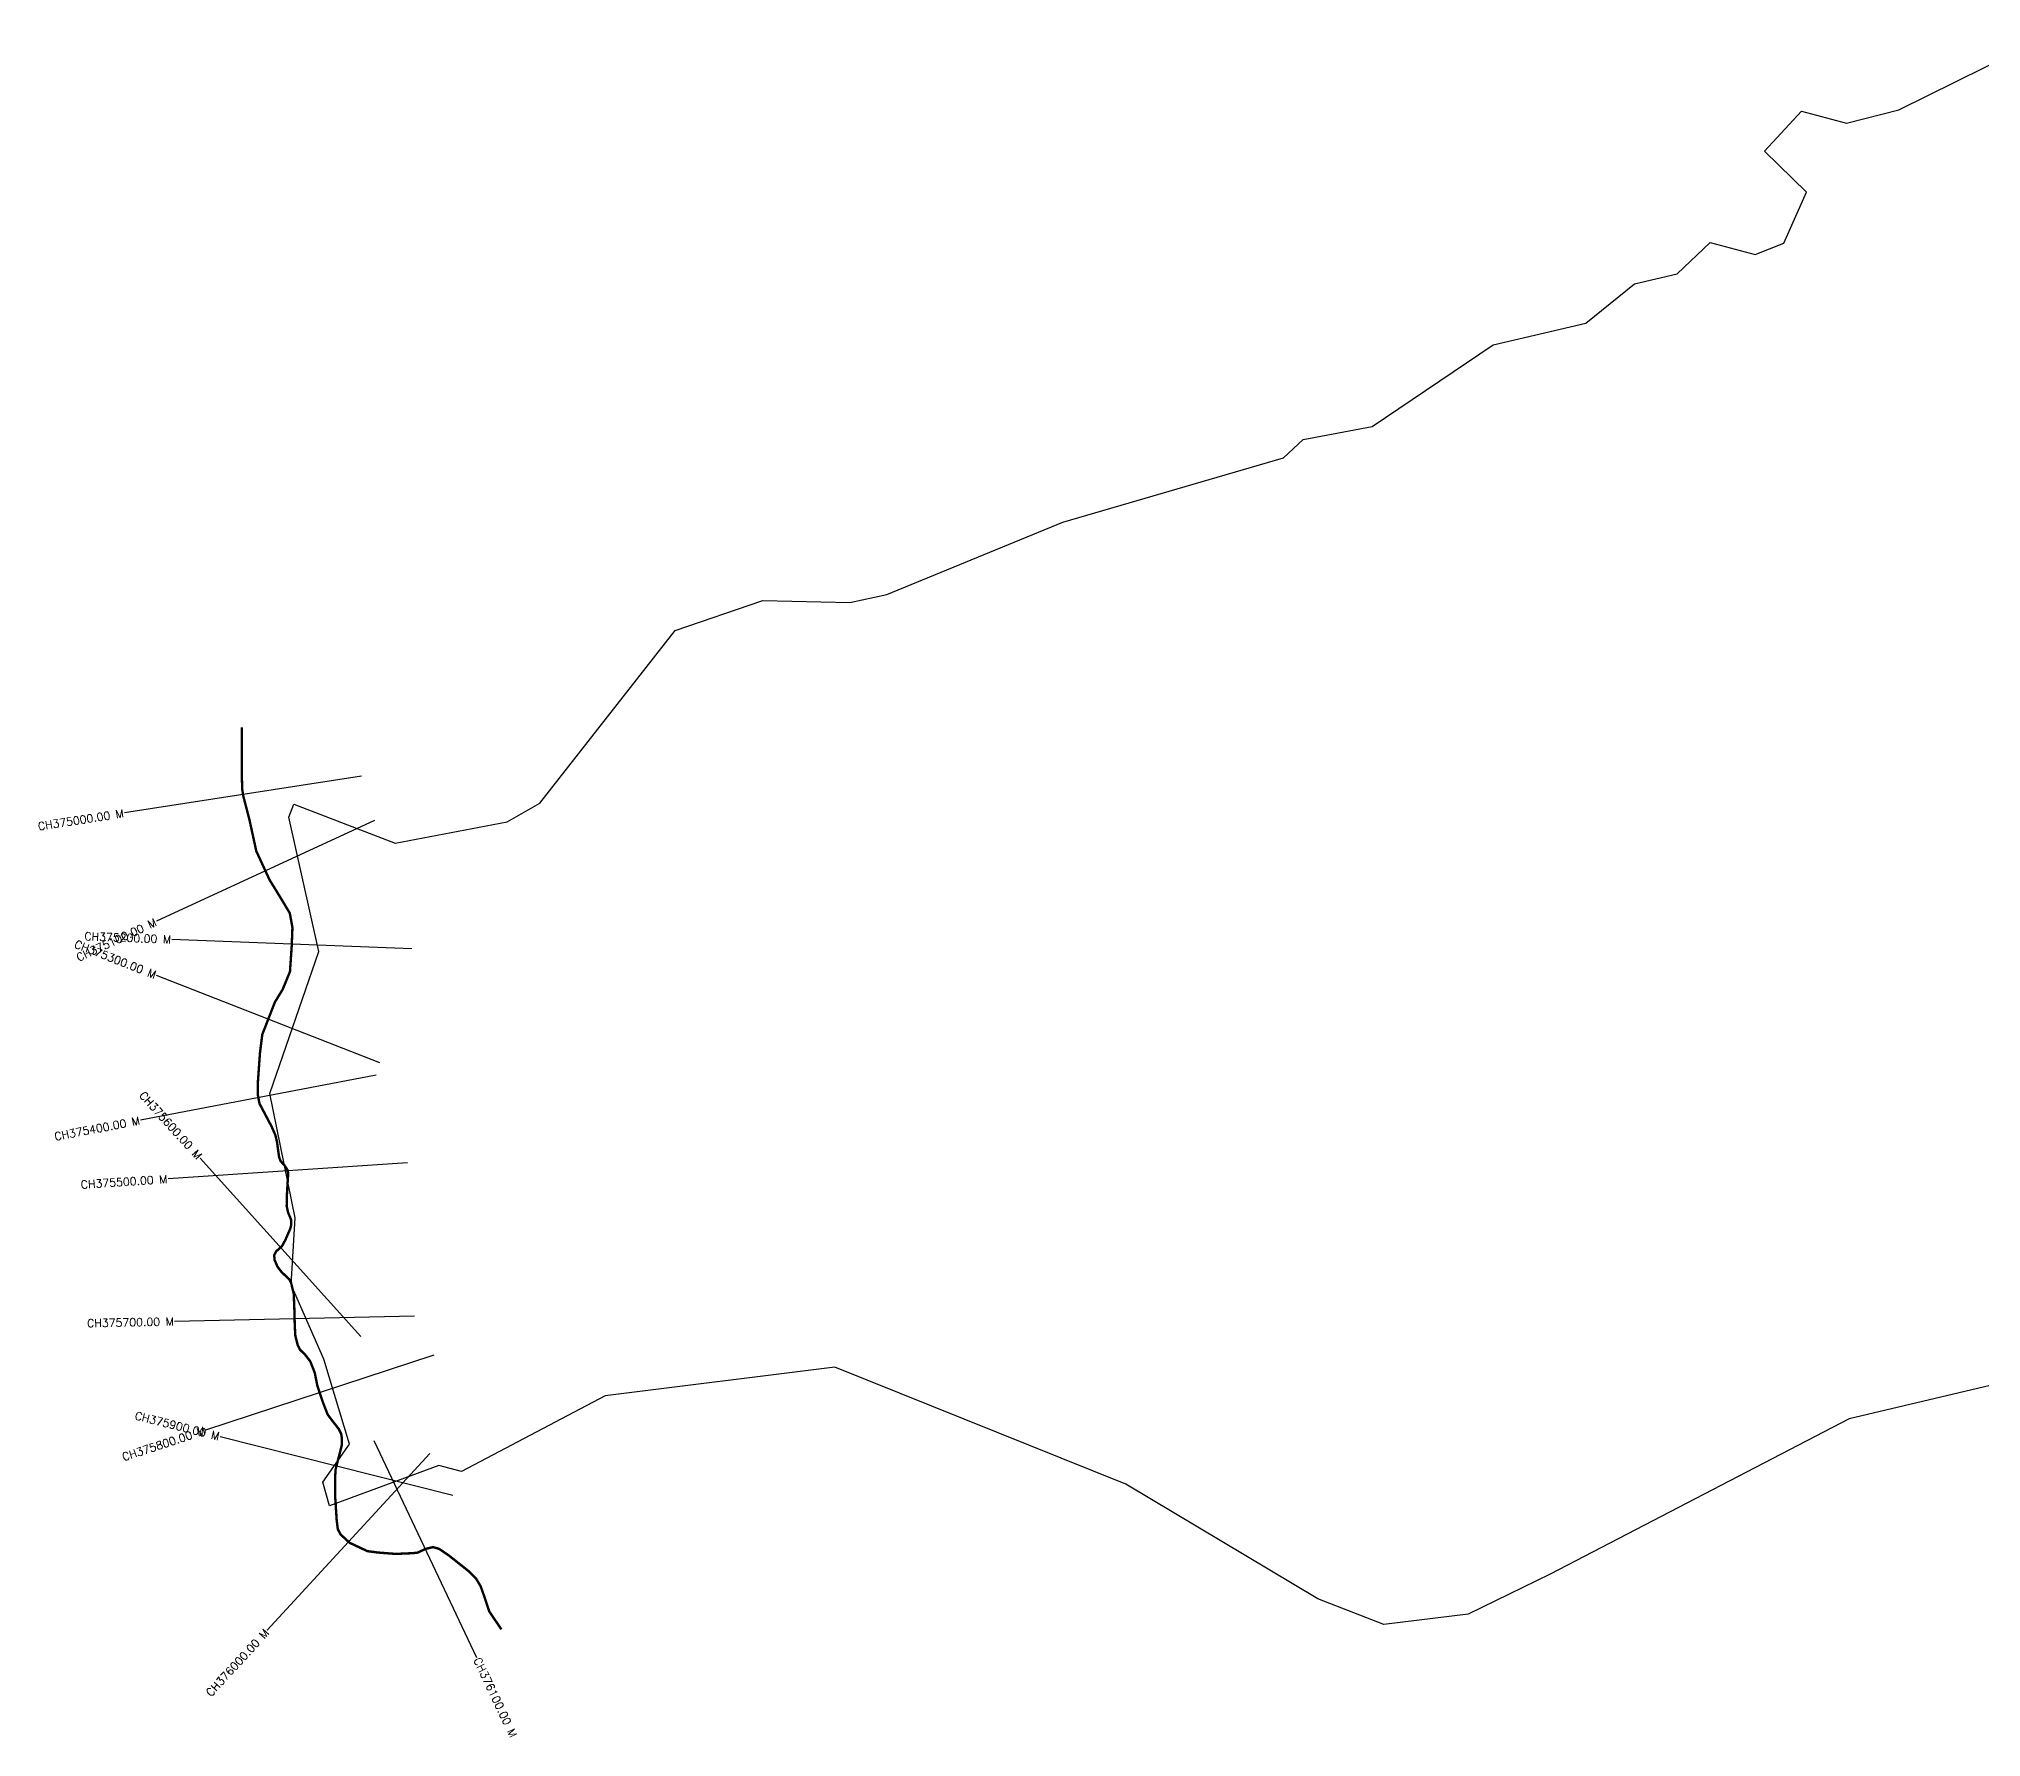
# Model space of a CAD drawing. Header units: metres. Extents: x 301240 to 306417, y 1961132 to 1964183.
# Drawn here: x 301240 to 303668, y 1961132 to 1963255 of the extents above; entities that cross this region are included whole.
import ezdxf
from ezdxf.enums import TextEntityAlignment as Align

# ---------------------------------------------------------------- set-up
doc = ezdxf.new("R2010")
doc.units = ezdxf.units.M
doc.header["$MEASUREMENT"] = 0
for name, color, linetype in [('CS', 134, 'Continuous'), ('CSMark', 6, 'Continuous'), ('NATURALLY PROTECTED', 3, 'Continuous')]:
    doc.layers.add(name, color=color, linetype=linetype)
doc.styles.get("Standard").update_dxf_attribs({"font": 'simplex.shx'})

msp = doc.modelspace()

# ---------------------------------------------------------------- linework, layer by layer
at = {"color": 3, "flags": 128}
msp.add_lwpolyline([(303914.9, 1961627.8), (303502.8, 1961530), (303128.9, 1961335.9), (303026.5, 1961285.9), (302920.9, 1961273.1), (302838.4, 1961305.1), (302598.4, 1961448.3), (302234.7, 1961594.8), (301947.7, 1961558.9), (301768, 1961464.4), (301739.9, 1961471.7), (301603.1, 1961421.3), (301594.5, 1961451.1), (301628.1, 1961498.5), (301596, 1961604.7), (301555.3, 1961697.6), (301560, 1961781.2), (301528.5, 1961936.9), (301589.9, 1962114.1), (301552.3, 1962282.3), (301558.5, 1962298.3), (301685.3, 1962249.5), (301825, 1962276.3), (301865.9, 1962299.8), (302035.1, 1962515.6), (302144.8, 1962552.8), (302253.5, 1962550.4), (302299.7, 1962560.3), (302519.7, 1962650.8), (302795.6, 1962731.2), (302819.9, 1962754.1), (302906.2, 1962770.3), (303057.7, 1962872.5), (303173.6, 1962899.5), (303234.4, 1962948.9), (303287.5, 1962961.4), (303328.8, 1963000.5), (303385.1, 1962985.4), (303420.8, 1962999.5), (303449.3, 1963063.4), (303396.8, 1963114.4), (303443.2, 1963164.4), (303499.4, 1963149.7), (303564.5, 1963166.4), (303744.1, 1963255)], dxfattribs=at)
at = {"layer": 'CS'}
for p, q in [((301643.2, 1962333.5), (301346.8, 1962287.4)), ((301659.1, 1962277.8), (301386.8, 1962152)), ((301705.8, 1962117.7), (301406, 1962129.2)), ((301666.1, 1961974.9), (301386.8, 1962084.3)), ((301661.5, 1961959.5), (301366.8, 1961903.3)), ((301700.6, 1961850.2), (301401.3, 1961830)), ((301642.4, 1961633.1), (301441.4, 1961855.8)), ((301709.4, 1961658.3), (301409.4, 1961651.9)), ((301733.3, 1961609.7), (301448.2, 1961516.1)), ((301757.1, 1961434.3), (301466.3, 1961507.7)), ((301728.3, 1961487), (301525.3, 1961266.1)), ((301658.6, 1961503), (301786.8, 1961231.8))]:
    msp.add_line(p, q, dxfattribs=at)
at = {"layer": 'NATURALLY PROTECTED', "color": 2, "const_width": 3, "flags": 128}
msp.add_lwpolyline([(301493.4, 1962394.4), (301493.4, 1962333.9), (301494, 1962316.6), (301495.2, 1962308.8), (301502.9, 1962279.2), (301511.5, 1962239.8), (301528.1, 1962203.8), (301542, 1962181.2), (301553.4, 1962162.2), (301556.7, 1962144.2), (301555.8, 1962121), (301553.6, 1962089), (301544.4, 1962066.7), (301534.8, 1962051), (301519, 1962010.5), (301516.1, 1961987.3), (301513.4, 1961949.3), (301513.3, 1961936), (301515.5, 1961924.2), (301523.1, 1961909.8), (301530.6, 1961895.6), (301535.4, 1961884.7), (301537.4, 1961876.1), (301540, 1961857.4), (301541.9, 1961852.3), (301547.4, 1961846.1), (301551, 1961840.3), (301551.3, 1961835.4), (301550.7, 1961825.8), (301549.8, 1961810.1), (301549.5, 1961796.2), (301551.2, 1961788.2), (301555, 1961779), (301555.2, 1961772.5), (301553.9, 1961767.6), (301547.9, 1961753.8), (301543.7, 1961746.1), (301536.2, 1961739.3), (301533.9, 1961734.4), (301534.4, 1961728.6), (301538, 1961720.4), (301543.1, 1961713.6), (301552.7, 1961704.6), (301555, 1961700.2), (301558.3, 1961686.6), (301559.1, 1961667.2), (301559.6, 1961646.9), (301560.3, 1961634.3), (301563.3, 1961622.3), (301566.3, 1961616.4), (301572.3, 1961610.6), (301579, 1961602), (301584.6, 1961587.7), (301587.8, 1961571.8), (301594.1, 1961552.6), (301600.7, 1961535.6), (301607, 1961527.2), (301614.6, 1961517.4), (301617.5, 1961511.6), (301618.5, 1961505.9), (301618.3, 1961496.7), (301615.4, 1961485.4), (301613.3, 1961477.3), (301610.7, 1961467.1), (301610.1, 1961458.1), (301610, 1961434.8), (301612, 1961403.7), (301613.4, 1961392.2), (301617, 1961385.5), (301628.2, 1961375.2), (301650.5, 1961364.7), (301663.9, 1961363), (301685.6, 1961361.3), (301706.7, 1961362.2), (301713.2, 1961362.9), (301723.2, 1961367.6), (301732.4, 1961369.8), (301740.1, 1961367.6), (301752.4, 1961359.2), (301776.5, 1961340.1), (301786.4, 1961330.2), (301791.8, 1961321.2), (301795.2, 1961311.8), (301802.7, 1961289.5), (301817.9, 1961266.9)], dxfattribs=at)

# ---------------------------------------------------------------- texts
at = {"layer": 'CSMark'}
for s, rotation, p in [('CH375000.00 M', 8.8508, (301345.8, 1962287.2)), ('CH375100.00 M', 24.8122, (301385.9, 1962151.5)), ('CH375200.00 M', 357.7953, (301405, 1962129.2)), ('CH375300.00 M', 338.5983, (301385.9, 1962084.7)), ('CH375600.00 M', 312.0533, (301440.8, 1961856.6)), ('CH375400.00 M', 10.7918, (301365.8, 1961903.1)), ('CH375500.00 M', 3.8582, (301400.3, 1961830)), ('CH375700.00 M', 1.2111, (301408.4, 1961651.9)), ('CH375900.00 M', 345.8221, (301465.3, 1961508)), ('CH375800.00 M', 18.1692, (301447.3, 1961515.8)), ('CH376000.00 M', 47.4238, (301524.7, 1961265.3))]:
    msp.add_text(s, height=10, rotation=rotation, dxfattribs=at).set_placement(p, align=Align.MIDDLE_RIGHT)
msp.add_text('CH376100.00 M', height=10, rotation=295.2884, dxfattribs=at).set_placement((301787.2, 1961230.9), align=Align.MIDDLE_LEFT)

doc.saveas('drawing.dxf')
